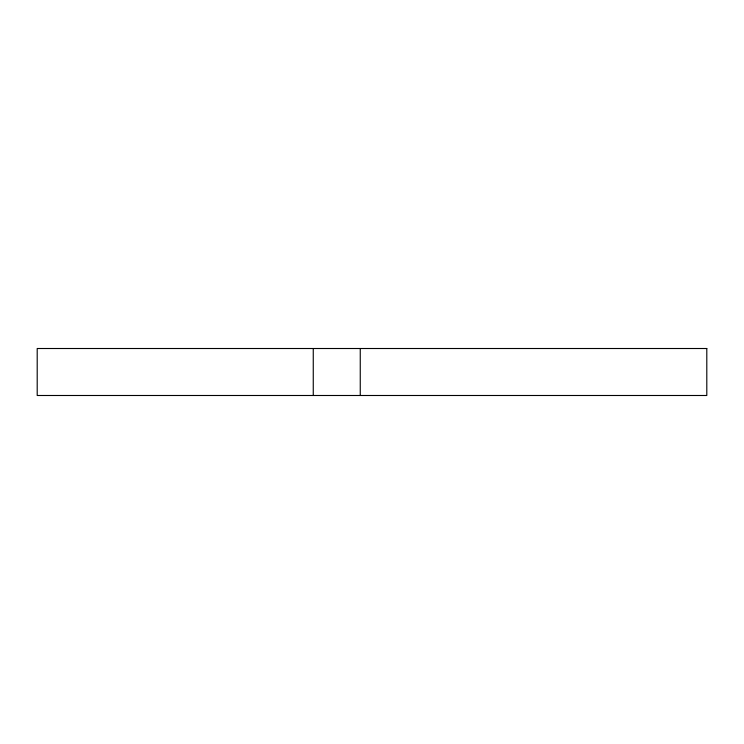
<?xml version="1.0" encoding="UTF-8"?>
<svg xmlns="http://www.w3.org/2000/svg" width="744" height="744" viewBox="0 0 744 744"><rect width="100%" height="100%" fill="white"/><g stroke="black" fill="none" stroke-linecap="round" stroke-linejoin="round"><path stroke-width="1.12" d="M360.254 348.508L360.254 395.492M313.261 348.508L313.261 395.492M706.8 348.508L37.2 348.508L37.2 395.492L706.8 395.492L706.8 348.508"/></g></svg>
